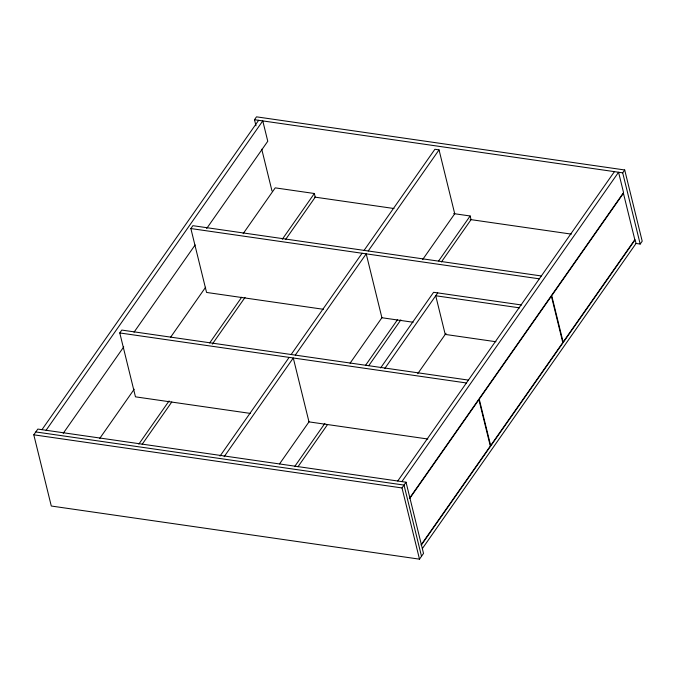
<?xml version="1.0" encoding="UTF-8"?>
<svg xmlns="http://www.w3.org/2000/svg" width="676" height="676" viewBox="0 0 676 676"><rect width="100%" height="100%" fill="white"/><g stroke="black" fill="none" stroke-linecap="round" stroke-linejoin="round"><path stroke-width="1.01" d="M33.8 434.82L37.822 429.074L406.031 482.208L423.522 553.416L419.5 559.162L51.291 506.028L33.8 434.82L402.009 487.945L406.031 482.208M255.984 125.812L254.489 119.711L256.5 116.838L624.708 169.972L642.2 241.18L640.189 244.053L636.015 243.453M41.963 429.674L258.629 120.311M46.103 430.274L262.77 120.903L267.772 141.25L206.645 228.53M323.415 309.295L206.552 292.438L190.86 228.547L192.871 225.674L541.375 275.969M250.323 413.408L135.462 396.837L119.77 332.947L121.781 330.074L468.443 380.098M63.206 433.333L123.733 346.923M134.017 332.229L195.144 244.949M99.71 438.462L134.211 389.207M170.521 337.358L205.622 287.232M243.149 233.659L275.225 187.86L314.348 193.505L315.244 197.164L285.593 239.507M138.834 444.107L169.093 400.902M209.644 343.002L241.721 297.203M282.272 239.304L314.348 193.505M142.154 444.318L171.805 401.966M212.357 344.076L245.042 297.406M220.03 456.072L289.142 357.384M291.153 354.52L362.074 253.255M364.085 250.382L434.896 149.278L439.037 149.878L454.728 213.768L422.652 259.567M224.17 456.672L293.283 357.984L308.983 421.875L279.526 463.922M295.294 355.111L366.215 253.855L381.906 317.737L350.058 363.223M368.226 250.982L439.037 149.878M294.635 466.592L324.894 423.379M365.437 365.479L397.522 319.68M438.673 260.919L470.141 215.982L453.672 213.608M297.947 466.795L327.606 424.452M368.758 365.691L400.834 319.892M441.386 261.992L471.045 219.649L470.141 215.982M380.622 367.93L433.595 292.294L521.618 304.994M384.762 368.53L437.735 292.885M417.734 373.667L446.033 333.268M397.741 481.008L614.416 171.645M401.89 481.608L618.557 172.245L623.551 192.584L409.31 498.499M640.189 244.053L622.697 172.836L624.708 169.972M409.622 498.601L478.912 399.668L490.303 446.059L421.013 544.991M421.503 544.839L635.144 239.794L636.048 243.453L422.407 548.498M254.489 119.711L622.697 172.836M314.746 197.096L394.024 208.529M470.166 219.523L571.347 234.116M190.86 228.547L539.363 278.833M519.607 307.859L435.724 295.758L445.222 334.417L495.964 341.743M381.847 317.728L413.154 322.249M119.77 332.947L466.432 382.971M308.797 421.849L427.832 439.02M35.811 431.947L404.02 485.081L421.511 556.289M402.009 487.945L419.5 559.162M261.739 149.21L271.98 190.919M551.396 296.173L479.242 399.186L490.641 445.577L562.787 342.563L551.396 296.173M623.433 193.311L551.726 295.691L563.125 342.081L634.823 239.701L623.433 193.311"/></g></svg>
